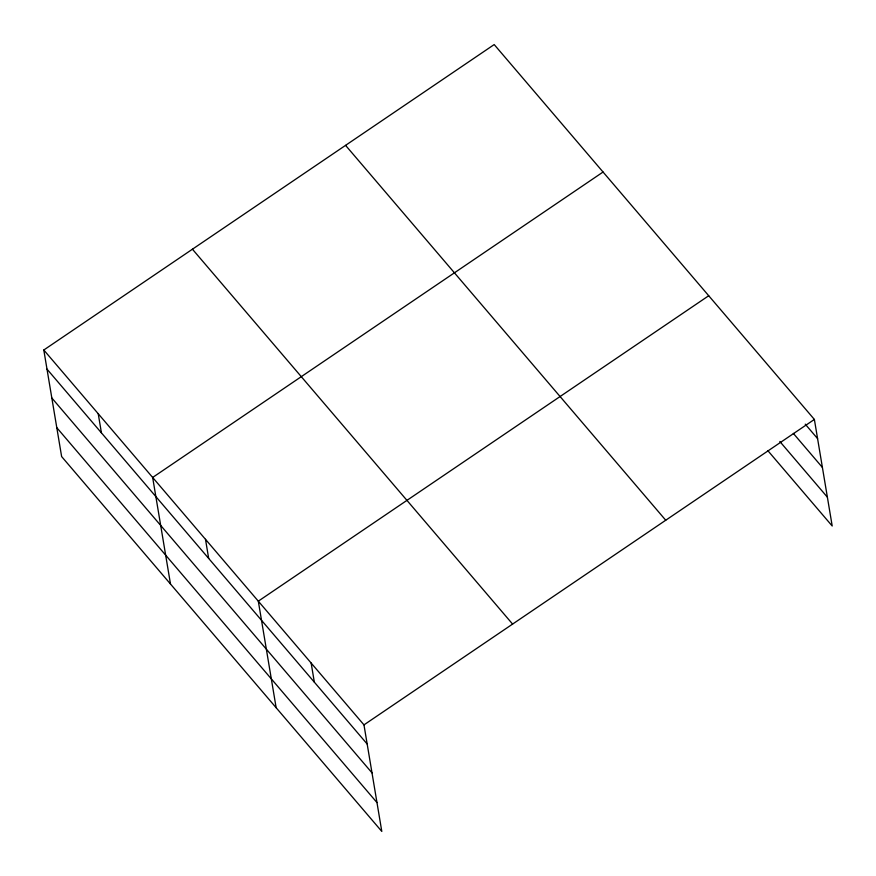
<?xml version="1.0" encoding="UTF-8"?>
<svg xmlns="http://www.w3.org/2000/svg" width="876" height="876" viewBox="0 0 876 876"><rect width="100%" height="100%" fill="white"/><g stroke="black" fill="none" stroke-linecap="round" stroke-linejoin="round"><path stroke-width="1.31" d="M43.8 350.006L363.967 724.879L381.805 831.433L61.627 456.56L43.8 350.006L494.195 44.567L814.373 419.44L832.2 525.994L767.923 450.746M603.06 172.024L152.654 477.464L170.491 584.018M708.717 295.738L258.31 601.166L276.148 707.72M363.967 724.879L814.373 419.44M805.241 424.159L817.571 438.591M793.349 433.412L822.4 467.434M779.826 441.482L827.371 497.152M345.571 145.361L665.738 520.235M192.435 249.211L512.602 624.084M47.008 369.146L367.175 744.02M51.826 397.989L372.004 772.862M56.809 427.707L376.976 802.58M311.144 663.023L314.342 682.163M205.488 539.309L208.685 558.461M98.232 413.735L101.43 432.875"/></g></svg>
